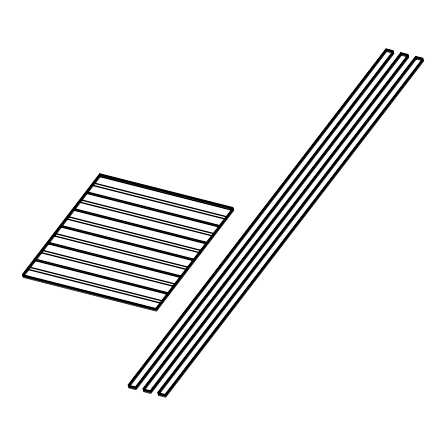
<?xml version="1.0" encoding="UTF-8"?>
<svg xmlns="http://www.w3.org/2000/svg" width="446" height="446" viewBox="0 0 446 446"><rect width="100%" height="100%" fill="white"/><g stroke="black" fill="none" stroke-linecap="round" stroke-linejoin="round"><path stroke-width="0.67" d="M100.411 176.493L23.014 277.362L156.451 311.219L233.843 210.35L98.566 175.93M98.722 176.571L232.16 210.434M93.404 182.654L226.841 216.516M93.565 183.295L226.997 217.157M92.272 184.978L225.709 218.835M92.434 185.62L225.866 219.477M87.115 191.702L220.553 225.565M87.271 192.343L220.709 226.206M85.665 192.744L219.103 226.601M85.822 193.386L219.259 227.243M80.503 199.468L213.941 233.33M80.665 200.109L214.102 233.966M79.371 201.787L212.809 235.65M79.533 202.428L212.971 236.291M74.214 208.511L207.652 242.373M74.371 209.152L207.808 243.014M72.765 209.553L206.203 243.416M72.927 210.194L206.359 244.057M67.608 216.277L201.04 250.139M67.764 216.918L201.202 250.78M66.476 218.601L199.914 252.458M66.632 219.242L200.07 253.099M61.314 225.325L194.751 259.187M61.476 225.966L194.908 259.828M59.864 226.367L193.302 260.224M60.026 227.008L193.464 260.865M54.707 233.091L188.145 266.953M54.864 233.732L188.301 267.589M53.576 235.41L187.013 269.272M53.732 236.051L187.169 269.914M48.413 242.133L181.851 275.996M48.575 242.775L182.013 276.637M46.969 243.176L180.401 277.038M47.125 243.817L180.563 277.68M41.807 249.899L175.245 283.762M41.969 250.54L175.401 284.403M40.675 252.224L174.113 286.081M40.837 252.865L174.269 286.722M35.518 258.948L168.95 292.81M35.674 259.589L169.112 293.446M34.069 259.99L167.506 293.847M34.225 260.631L167.663 294.488M28.906 266.714L162.344 300.571M29.068 267.355L162.506 301.212M27.775 269.033L161.212 302.895M27.936 269.674L161.374 303.536M99.698 173.611L22.3 274.48L155.738 308.337L233.13 207.468L99.698 173.611M99.854 174.252L22.456 275.121L155.894 308.978L233.291 208.109L99.854 174.252M100.01 174.893L22.618 275.756L156.055 309.619L233.448 208.75L100.01 174.893M100.172 175.529L22.774 276.397L156.212 310.26L233.609 209.391L100.172 175.529M385.924 48.742L127.935 384.97L135.35 386.849L393.333 50.621L385.924 48.742M386.08 49.383L128.097 385.612L135.506 387.49L393.495 51.262L386.08 49.383M386.236 50.024L128.253 386.253L135.668 388.132L393.651 51.903L386.236 50.024M386.398 50.666L128.409 386.894L135.824 388.773L393.812 52.544L386.398 50.666M386.632 51.624L128.649 387.853L136.063 389.732L394.047 53.503L386.632 51.624M400.748 52.505L142.765 388.734L150.174 390.612L408.162 54.384L400.748 52.505M400.904 53.146L142.921 389.375L150.335 391.253L408.319 55.025L400.904 53.146M401.065 53.788L143.077 390.016L150.492 391.895L408.48 55.666L401.065 53.788M401.222 54.423L143.238 390.651L150.653 392.536L408.636 56.307L401.222 54.423M401.461 55.388L143.473 391.616L150.887 393.495L408.876 57.266L401.461 55.388M415.572 56.268L157.589 392.497L165.003 394.375L422.986 58.147L415.572 56.268M415.733 56.91L157.745 393.132L165.159 395.017L423.148 58.788L415.733 56.91M415.889 57.545L157.906 393.773L165.321 395.658L423.304 59.429L415.889 57.545M416.051 58.186L158.062 394.415L165.477 396.299L423.46 60.071L416.051 58.186M416.285 59.151L158.302 395.379L165.717 397.258L423.7 61.03L416.285 59.151"/></g></svg>
